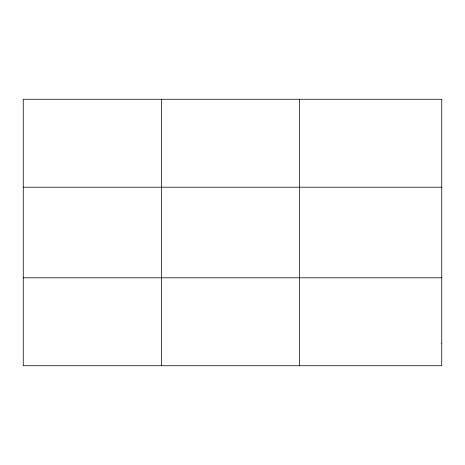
<?xml version="1.0" encoding="UTF-8"?>
<svg xmlns="http://www.w3.org/2000/svg" width="465" height="465" viewBox="0 0 465 465"><rect width="100%" height="100%" fill="white"/><g stroke="black" fill="none" stroke-linecap="round" stroke-linejoin="round"><path stroke-width="0.7" d="M161.355 365.734L161.355 99.266M299.46 365.734L299.46 99.266M23.25 187.203L441.75 187.203M23.25 277.797L441.75 277.797M441.75 343.751L441.75 365.734L23.25 365.734L23.25 99.266L441.75 99.266L441.75 343.751"/></g></svg>
